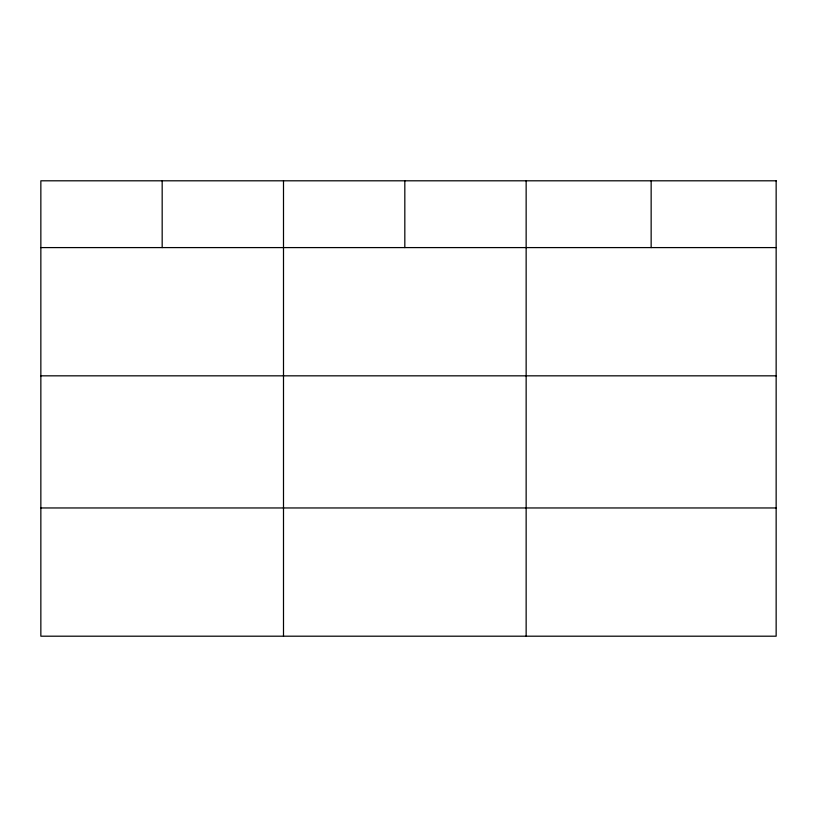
<?xml version="1.0" encoding="UTF-8"?>
<svg xmlns="http://www.w3.org/2000/svg" width="817" height="817" viewBox="0 0 817 817"><rect width="100%" height="100%" fill="white"/><g stroke="black" fill="none" stroke-linecap="round" stroke-linejoin="round"><path stroke-width="1.23" d="M40.85 247.592L776.15 247.592M40.85 375.83L776.15 375.83M40.85 507.96L776.15 507.96M651.149 180.802L651.149 247.592M526.148 180.802L526.148 636.198M404.823 180.802L404.823 247.592M283.499 180.802L283.499 636.198M162.175 180.802L162.175 247.592M776.15 180.802L40.85 180.802L40.85 636.198L776.15 636.198L776.15 180.802"/></g></svg>
